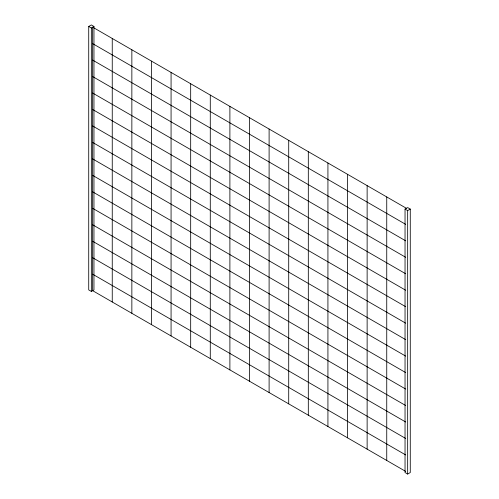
<?xml version="1.0" encoding="UTF-8"?>
<svg xmlns="http://www.w3.org/2000/svg" width="499" height="499" viewBox="0 0 499 499"><rect width="100%" height="100%" fill="white"/><g stroke="black" fill="none" stroke-linecap="round" stroke-linejoin="round"><path stroke-width="0.75" d="M88.722 26.459L91.342 24.95L93.962 26.459L93.962 289.919L91.342 291.428L88.722 289.919L88.722 26.459L91.342 27.975L93.962 26.459M405.038 209.081L407.658 207.572L410.278 209.081L410.278 472.541L407.658 474.05L405.038 472.541L405.038 209.081L407.658 210.597L410.278 209.081M406.348 208.264L92.646 27.152L92.646 290.668L405.693 471.405M92.646 43.619L405.693 224.357M92.646 60.092L405.693 240.83M92.646 76.559L405.693 257.297M92.646 93.032L405.693 273.77M92.646 109.499L405.693 290.237M92.646 125.973L405.693 306.704M92.646 142.44L405.693 323.177M92.646 158.907L405.693 339.644M92.646 175.38L405.693 356.118M92.646 191.847L405.693 372.585M92.646 208.32L405.693 389.058M92.646 224.787L405.693 405.525M92.646 241.26L405.693 421.998M92.646 257.727L405.693 438.465M92.646 274.201L405.693 454.938M407.658 210.597L407.658 474.05M386.744 196.949L386.744 460.465M367.133 185.628L367.133 449.144M347.529 174.307L347.529 437.823M327.924 162.986L327.924 426.502M308.313 151.665L308.313 415.187M288.709 140.35L288.709 403.866M269.104 129.029L269.104 392.545M249.494 117.708L249.494 381.224M229.889 106.387L229.889 369.902M210.285 95.072L210.285 358.588M190.674 83.751L190.674 347.267M171.07 72.43L171.07 335.946M151.465 61.109L151.465 324.624M131.855 49.788L131.855 313.31M112.25 38.473L112.25 301.989M91.342 27.975L91.342 291.428"/></g></svg>
